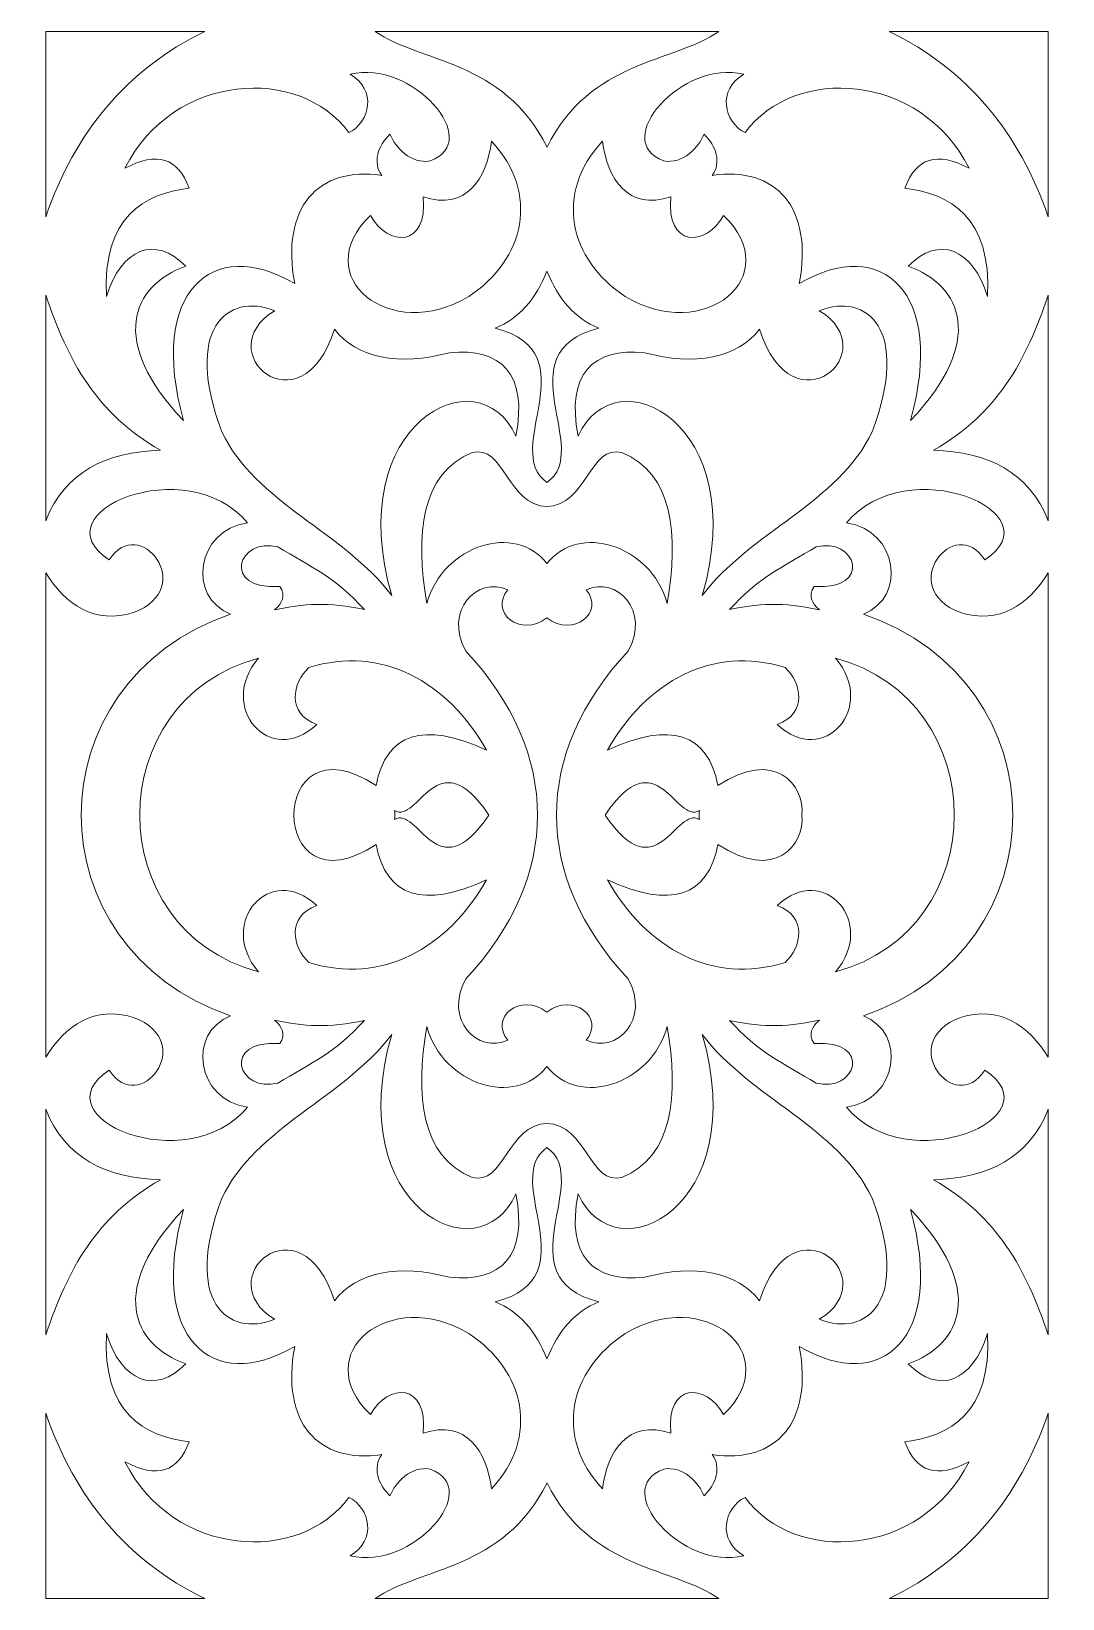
# Model space of a CAD drawing. Header units: centimetres. Extents: x -97 to 98, y -38 to 40.
# Drawn here: x 70.2 to 97.57, y -36.08 to 5.52 of the extents above; entities that cross this region are included whole.
import ezdxf

# ---------------------------------------------------------------- set-up
doc = ezdxf.new("R2010")
doc.units = ezdxf.units.CM
doc.header["$MEASUREMENT"] = 0
doc.layers.add('layer 1', color=7, linetype='Continuous')

msp = doc.modelspace()

# ---------------------------------------------------------------- linework, layer by layer
at = {"layer": 'layer 1', "color": 230, "lineweight": 9}
for points, knots in [([(74.80746, 5.51523), (72.71668, 4.48933), (71.36502, 2.83192), (70.58638, 0.59637), (70.58638, 0.59637), (70.58638, 0.59637), (70.58587, 5.51521), (70.58587, 5.51521), (70.58587, 5.51521), (70.58587, 5.51521), (74.80746, 5.51523), (74.80746, 5.51523)], [0, 0, 0, 0, 0.25, 0.25, 0.25, 0.25, 0.5, 0.5, 0.5, 0.5, 1, 1, 1, 1]), ([(83.8859, 2.44444), (85.0507, 4.77165), (87.25854, 4.67892), (88.44482, 5.51583), (88.44482, 5.51583), (88.44482, 5.51583), (79.32692, 5.51583), (79.32692, 5.51583), (79.32692, 5.51583), (80.5132, 4.67892), (82.7211, 4.77165), (83.8859, 2.44444)], [0, 0, 0, 0, 0.25, 0.25, 0.25, 0.25, 0.5, 0.5, 0.5, 0.5, 1, 1, 1, 1]), ([(92.96428, 5.51523), (95.05506, 4.48933), (96.40672, 2.83192), (97.18536, 0.59637), (97.18536, 0.59637), (97.18536, 0.59637), (97.18587, 5.51521), (97.18587, 5.51521), (97.18587, 5.51521), (97.18587, 5.51521), (92.96428, 5.51523), (92.96428, 5.51523)], [0, 0, 0, 0, 0.25, 0.25, 0.25, 0.25, 0.5, 0.5, 0.5, 0.5, 1, 1, 1, 1]), ([(78.66491, 4.37609), (79.37261, 3.9604), (79.20025, 3.11315), (78.63045, 2.82661), (78.63045, 2.82661), (77.33128, 4.61159), (73.97435, 4.43757), (72.68779, 1.88159), (72.68779, 1.88159), (73.53313, 2.33521), (74.10091, 2.15882), (74.3911, 1.35238), (74.3911, 1.35238), (73.19193, 1.20655), (72.09052, 0.5877), (72.19573, -1.52047), (72.19573, -1.52047), (72.58842, -0.2431), (73.49609, 0.11028), (74.29885, -0.71665), (74.29885, -0.71665), (72.87411, -1.22737), (72.23606, -2.71884), (74.2397, -4.80914), (74.2397, -4.80914), (73.2967, -1.40735), (75.00303, 0.11126), (77.1921, -1.18027), (77.1921, -1.18027), (76.81359, 0.83579), (77.81033, 1.94461), (79.50103, 1.69259), (79.50103, 1.69259), (79.2534, 2.03911), (79.39533, 2.47067), (79.71867, 2.78881), (79.71867, 2.78881), (79.85618, 2.4363), (80.27924, 1.9848), (80.7858, 2.07643), (80.7858, 2.07643), (82.23135, 2.59994), (80.29262, 4.78288), (78.66491, 4.37609)], [0, 0, 0, 0, 0.08333333, 0.08333333, 0.08333333, 0.08333333, 0.16666667, 0.16666667, 0.16666667, 0.16666667, 0.25, 0.25, 0.25, 0.25, 0.33333333, 0.33333333, 0.33333333, 0.33333333, 0.41666667, 0.41666667, 0.41666667, 0.41666667, 0.5, 0.5, 0.5, 0.5, 0.58333333, 0.58333333, 0.58333333, 0.58333333, 0.66666667, 0.66666667, 0.66666667, 0.66666667, 0.75, 0.75, 0.75, 0.75, 0.83333333, 0.83333333, 0.83333333, 0.83333333, 1, 1, 1, 1]), ([(89.10683, 4.37609), (88.39913, 3.9604), (88.57149, 3.11315), (89.14129, 2.82661), (89.14129, 2.82661), (90.44046, 4.61159), (93.79739, 4.43757), (95.08395, 1.88159), (95.08395, 1.88159), (94.23861, 2.33521), (93.67083, 2.15882), (93.38064, 1.35238), (93.38064, 1.35238), (94.57981, 1.20655), (95.68122, 0.5877), (95.57601, -1.52047), (95.57601, -1.52047), (95.18332, -0.2431), (94.27565, 0.11028), (93.47289, -0.71665), (93.47289, -0.71665), (94.89763, -1.22737), (95.53568, -2.71884), (93.53204, -4.80914), (93.53204, -4.80914), (94.47504, -1.40735), (92.76871, 0.11126), (90.57964, -1.18027), (90.57964, -1.18027), (90.95815, 0.83579), (89.96141, 1.94461), (88.27071, 1.69259), (88.27071, 1.69259), (88.51834, 2.03911), (88.37641, 2.47067), (88.05307, 2.78881), (88.05307, 2.78881), (87.91556, 2.4363), (87.4925, 1.9848), (86.98594, 2.07643), (86.98594, 2.07643), (85.54039, 2.59994), (87.47912, 4.78288), (89.10683, 4.37609)], [0, 0, 0, 0, 0.08333333, 0.08333333, 0.08333333, 0.08333333, 0.16666667, 0.16666667, 0.16666667, 0.16666667, 0.25, 0.25, 0.25, 0.25, 0.33333333, 0.33333333, 0.33333333, 0.33333333, 0.41666667, 0.41666667, 0.41666667, 0.41666667, 0.5, 0.5, 0.5, 0.5, 0.58333333, 0.58333333, 0.58333333, 0.58333333, 0.66666667, 0.66666667, 0.66666667, 0.66666667, 0.75, 0.75, 0.75, 0.75, 0.83333333, 0.83333333, 0.83333333, 0.83333333, 1, 1, 1, 1]), ([(82.41558, 2.59981), (82.27754, 1.59927), (81.74649, 0.74279), (80.59871, 1.12558), (80.59871, 1.12558), (80.73751, -0.21635), (79.66879, -0.21926), (79.20195, 0.63126), (79.20195, 0.63126), (77.52468, -0.98867), (79.72105, -2.78599), (81.80995, -1.52047), (81.80995, -1.52047), (83.30281, -0.54395), (83.69869, 1.2264), (82.41558, 2.59981)], [0, 0, 0, 0, 0.2, 0.2, 0.2, 0.2, 0.4, 0.4, 0.4, 0.4, 0.6, 0.6, 0.6, 0.6, 1, 1, 1, 1]), ([(85.35616, 2.59981), (85.4942, 1.59927), (86.02525, 0.74279), (87.17303, 1.12558), (87.17303, 1.12558), (87.03423, -0.21635), (88.10295, -0.21926), (88.56979, 0.63126), (88.56979, 0.63126), (90.24706, -0.98867), (88.05069, -2.78599), (85.96179, -1.52047), (85.96179, -1.52047), (84.46893, -0.54395), (84.07305, 1.2264), (85.35616, 2.59981)], [0, 0, 0, 0, 0.2, 0.2, 0.2, 0.2, 0.4, 0.4, 0.4, 0.4, 0.6, 0.6, 0.6, 0.6, 1, 1, 1, 1]), ([(83.88582, -6.45887), (85.12287, -5.59512), (82.72846, -3.01348), (85.25864, -2.36401), (85.25864, -2.36401), (84.62656, -2.10779), (84.1819, -1.58912), (83.88586, -0.84922), (83.88586, -0.84922), (83.58982, -1.58912), (83.14518, -2.10779), (82.5131, -2.36401), (82.5131, -2.36401), (85.04328, -3.01348), (82.64878, -5.59511), (83.88582, -6.45887)], [0, 0, 0, 0, 0.2, 0.2, 0.2, 0.2, 0.4, 0.4, 0.4, 0.4, 0.6, 0.6, 0.6, 0.6, 1, 1, 1, 1]), ([(70.58703, -1.48623), (71.18634, -3.23648), (71.91814, -4.62762), (73.63407, -5.60295), (73.63407, -5.60295), (72.18329, -5.64809), (71.08854, -6.18199), (70.58705, -7.47409), (70.58705, -7.47409), (70.58705, -7.47409), (70.58703, -1.48623), (70.58703, -1.48623)], [0, 0, 0, 0, 0.25, 0.25, 0.25, 0.25, 0.5, 0.5, 0.5, 0.5, 1, 1, 1, 1]), ([(83.05905, -5.22495), (83.38711, -3.57746), (82.66163, -2.87185), (81.29896, -3.0136), (81.29896, -3.0136), (79.96235, -3.37194), (78.82523, -3.15301), (78.25193, -2.38989), (78.25193, -2.38989), (77.35256, -5.16555), (74.88396, -2.9695), (76.66218, -1.89848), (76.66218, -1.89848), (75.39906, -1.40065), (74.22807, -2.40203), (75.26168, -5.11154), (75.26168, -5.11154), (76.13857, -6.99528), (78.51059, -7.78279), (79.76598, -9.45863), (79.76598, -9.45863), (78.4364, -4.88615), (82.08115, -3.03972), (83.05905, -5.22495)], [0, 0, 0, 0, 0.14285714, 0.14285714, 0.14285714, 0.14285714, 0.28571429, 0.28571429, 0.28571429, 0.28571429, 0.42857143, 0.42857143, 0.42857143, 0.42857143, 0.57142857, 0.57142857, 0.57142857, 0.57142857, 0.71428571, 0.71428571, 0.71428571, 0.71428571, 1, 1, 1, 1]), ([(84.71269, -5.22495), (84.38463, -3.57746), (85.11011, -2.87185), (86.47278, -3.0136), (86.47278, -3.0136), (87.80939, -3.37194), (88.94651, -3.15301), (89.51981, -2.38989), (89.51981, -2.38989), (90.41918, -5.16555), (92.88778, -2.9695), (91.10956, -1.89848), (91.10956, -1.89848), (92.37268, -1.40065), (93.54367, -2.40203), (92.51006, -5.11154), (92.51006, -5.11154), (91.63317, -6.99528), (89.26115, -7.78279), (88.00576, -9.45863), (88.00576, -9.45863), (89.33534, -4.88615), (85.69059, -3.03972), (84.71269, -5.22495)], [0, 0, 0, 0, 0.14285714, 0.14285714, 0.14285714, 0.14285714, 0.28571429, 0.28571429, 0.28571429, 0.28571429, 0.42857143, 0.42857143, 0.42857143, 0.42857143, 0.57142857, 0.57142857, 0.57142857, 0.57142857, 0.71428571, 0.71428571, 0.71428571, 0.71428571, 1, 1, 1, 1]), ([(97.18471, -1.48623), (96.5854, -3.23648), (95.8536, -4.62762), (94.13767, -5.60295), (94.13767, -5.60295), (95.58845, -5.64809), (96.6832, -6.18199), (97.18469, -7.47409), (97.18469, -7.47409), (97.18469, -7.47409), (97.18471, -1.48623), (97.18471, -1.48623)], [0, 0, 0, 0, 0.25, 0.25, 0.25, 0.25, 0.5, 0.5, 0.5, 0.5, 1, 1, 1, 1]), ([(70.58711, -8.85381), (71.10281, -9.702), (71.89449, -10.22965), (72.9149, -9.91224), (72.9149, -9.91224), (74.64977, -9.2444), (73.0537, -7.26617), (72.27142, -8.51361), (72.27142, -8.51361), (70.35285, -7.2528), (74.3288, -5.59742), (75.943, -7.53079), (75.943, -7.53079), (74.56775, -7.71977), (74.34063, -9.50902), (75.48879, -9.95003), (75.48879, -9.95003), (70.20449, -11.76682), (70.20449, -18.80152), (75.48879, -20.61831), (75.48879, -20.61831), (74.34063, -21.05932), (74.56775, -22.84857), (75.943, -23.03755), (75.943, -23.03755), (74.3288, -24.97092), (70.35285, -23.31554), (72.27142, -22.05473), (72.27142, -22.05473), (73.0537, -23.30217), (74.64977, -21.32394), (72.9149, -20.6561), (72.9149, -20.6561), (71.89449, -20.33869), (71.10281, -20.86634), (70.58711, -21.71453), (70.58711, -21.71453), (70.58711, -21.71453), (70.58711, -8.85381), (70.58711, -8.85381)], [0, 0, 0, 0, 0.09090909, 0.09090909, 0.09090909, 0.09090909, 0.18181818, 0.18181818, 0.18181818, 0.18181818, 0.27272727, 0.27272727, 0.27272727, 0.27272727, 0.36363636, 0.36363636, 0.36363636, 0.36363636, 0.45454545, 0.45454545, 0.45454545, 0.45454545, 0.54545455, 0.54545455, 0.54545455, 0.54545455, 0.63636364, 0.63636364, 0.63636364, 0.63636364, 0.72727273, 0.72727273, 0.72727273, 0.72727273, 0.81818182, 0.81818182, 0.81818182, 0.81818182, 1, 1, 1, 1]), ([(83.88585, -8.61032), (84.72711, -7.5244), (86.62935, -8.10529), (87.07839, -9.66653), (87.07839, -9.66653), (87.37771, -7.84157), (87.23432, -6.21133), (85.86715, -5.65965), (85.86715, -5.65965), (85.02979, -5.44779), (84.93126, -7.06782), (83.88586, -7.09978), (83.88586, -7.09978), (82.84046, -7.06782), (82.74195, -5.44779), (81.90459, -5.65965), (81.90459, -5.65965), (80.53742, -6.21133), (80.39403, -7.84157), (80.69335, -9.66653), (80.69335, -9.66653), (81.14239, -8.10529), (83.04459, -7.52441), (83.88585, -8.61032)], [0, 0, 0, 0, 0.14285714, 0.14285714, 0.14285714, 0.14285714, 0.28571429, 0.28571429, 0.28571429, 0.28571429, 0.42857143, 0.42857143, 0.42857143, 0.42857143, 0.57142857, 0.57142857, 0.57142857, 0.57142857, 0.71428571, 0.71428571, 0.71428571, 0.71428571, 1, 1, 1, 1]), ([(92.28295, -20.61831), (93.43111, -21.05932), (93.20399, -22.84857), (91.82874, -23.03755), (91.82874, -23.03755), (93.44294, -24.97092), (97.41889, -23.31554), (95.50032, -22.05473), (95.50032, -22.05473), (94.71804, -23.30217), (93.12197, -21.32394), (94.85684, -20.6561), (94.85684, -20.6561), (95.87725, -20.33869), (96.66893, -20.86634), (97.18463, -21.71453), (97.18463, -21.71453), (97.18463, -21.71453), (97.18463, -8.85381), (97.18463, -8.85381), (97.18463, -8.85381), (96.66893, -9.702), (95.87725, -10.22965), (94.85684, -9.91224), (94.85684, -9.91224), (93.12197, -9.2444), (94.71804, -7.26617), (95.50032, -8.51361), (95.50032, -8.51361), (97.41889, -7.2528), (93.44294, -5.59742), (91.82874, -7.53079), (91.82874, -7.53079), (93.20399, -7.71977), (93.43111, -9.50902), (92.28295, -9.95003), (92.28295, -9.95003), (97.56723, -11.76681), (97.56722, -18.80153), (92.28295, -20.61831)], [0, 0, 0, 0, 0.09090909, 0.09090909, 0.09090909, 0.09090909, 0.18181818, 0.18181818, 0.18181818, 0.18181818, 0.27272727, 0.27272727, 0.27272727, 0.27272727, 0.36363636, 0.36363636, 0.36363636, 0.36363636, 0.45454545, 0.45454545, 0.45454545, 0.45454545, 0.54545455, 0.54545455, 0.54545455, 0.54545455, 0.63636364, 0.63636364, 0.63636364, 0.63636364, 0.72727273, 0.72727273, 0.72727273, 0.72727273, 0.81818182, 0.81818182, 0.81818182, 0.81818182, 1, 1, 1, 1]), ([(79.04134, -9.83238), (78.09779, -9.62008), (77.40647, -9.67268), (76.66, -9.83937), (76.66, -9.83937), (76.86636, -9.66253), (76.95805, -9.46411), (76.79754, -9.21823), (76.79754, -9.21823), (75.20446, -9.32751), (75.70382, -7.88288), (76.74676, -8.17044), (76.74676, -8.17044), (77.60403, -8.6751), (78.31956, -9.0161), (79.04134, -9.83238)], [0, 0, 0, 0, 0.2, 0.2, 0.2, 0.2, 0.4, 0.4, 0.4, 0.4, 0.6, 0.6, 0.6, 0.6, 1, 1, 1, 1]), ([(88.7304, -9.83238), (89.67395, -9.62008), (90.36527, -9.67268), (91.11174, -9.83937), (91.11174, -9.83937), (90.90538, -9.66253), (90.81369, -9.46411), (90.9742, -9.21823), (90.9742, -9.21823), (92.56728, -9.32751), (92.06792, -7.88288), (91.02498, -8.17044), (91.02498, -8.17044), (90.16771, -8.6751), (89.45218, -9.0161), (88.7304, -9.83238)], [0, 0, 0, 0, 0.2, 0.2, 0.2, 0.2, 0.4, 0.4, 0.4, 0.4, 0.6, 0.6, 0.6, 0.6, 1, 1, 1, 1]), ([(81.73425, -10.93285), (81.13495, -9.86815), (82.03709, -8.92944), (82.85086, -9.30743), (82.85086, -9.30743), (82.33689, -9.89176), (83.17467, -10.60254), (83.88586, -10.0503), (83.88586, -10.0503), (84.57986, -10.60254), (85.43485, -9.89176), (84.92088, -9.30743), (84.92088, -9.30743), (85.73465, -8.92944), (86.63679, -9.86815), (86.03749, -10.93285), (86.03749, -10.93285), (83.50518, -13.65573), (83.50518, -16.91261), (86.03749, -19.63549), (86.03749, -19.63549), (86.63679, -20.70019), (85.73465, -21.6389), (84.92088, -21.26091), (84.92088, -21.26091), (85.43485, -20.67658), (84.57986, -19.9658), (83.88586, -20.51804), (83.88586, -20.51804), (83.17467, -19.9658), (82.33689, -20.67658), (82.85086, -21.26091), (82.85086, -21.26091), (82.03709, -21.6389), (81.13495, -20.70019), (81.73425, -19.63549), (81.73425, -19.63549), (84.26652, -16.91262), (84.26653, -13.65572), (81.73425, -10.93285)], [0, 0, 0, 0, 0.09090909, 0.09090909, 0.09090909, 0.09090909, 0.18181818, 0.18181818, 0.18181818, 0.18181818, 0.27272727, 0.27272727, 0.27272727, 0.27272727, 0.36363636, 0.36363636, 0.36363636, 0.36363636, 0.45454545, 0.45454545, 0.45454545, 0.45454545, 0.54545455, 0.54545455, 0.54545455, 0.54545455, 0.63636364, 0.63636364, 0.63636364, 0.63636364, 0.72727273, 0.72727273, 0.72727273, 0.72727273, 0.81818182, 0.81818182, 0.81818182, 0.81818182, 1, 1, 1, 1]), ([(76.22689, -11.12186), (75.12578, -12.42317), (76.53566, -14.04554), (77.77879, -12.8796), (77.77879, -12.8796), (76.96528, -12.58572), (77.1317, -11.7781), (77.57061, -11.36756), (77.57061, -11.36756), (79.50027, -10.77527), (81.23669, -11.73289), (82.2831, -13.56001), (82.2831, -13.56001), (80.59873, -12.79138), (79.6209, -13.10638), (79.34963, -14.50502), (79.34963, -14.50502), (76.43981, -12.56284), (76.43981, -18.00549), (79.34963, -16.06332), (79.34963, -16.06332), (79.6209, -17.46196), (80.59873, -17.77696), (82.2831, -17.00833), (82.2831, -17.00833), (81.23669, -18.83545), (79.50027, -19.79307), (77.57061, -19.20078), (77.57061, -19.20078), (77.1317, -18.79024), (76.96528, -17.98262), (77.77879, -17.68874), (77.77879, -17.68874), (76.53566, -16.5228), (75.12578, -18.14517), (76.22689, -19.44648), (76.22689, -19.44648), (72.03311, -18.31912), (72.03311, -12.24922), (76.22689, -11.12186)], [0, 0, 0, 0, 0.09090909, 0.09090909, 0.09090909, 0.09090909, 0.18181818, 0.18181818, 0.18181818, 0.18181818, 0.27272727, 0.27272727, 0.27272727, 0.27272727, 0.36363636, 0.36363636, 0.36363636, 0.36363636, 0.45454545, 0.45454545, 0.45454545, 0.45454545, 0.54545455, 0.54545455, 0.54545455, 0.54545455, 0.63636364, 0.63636364, 0.63636364, 0.63636364, 0.72727273, 0.72727273, 0.72727273, 0.72727273, 0.81818182, 0.81818182, 0.81818182, 0.81818182, 1, 1, 1, 1]), ([(90.65133, -15.28418), (90.72363, -14.47715), (89.92188, -13.50399), (88.42211, -14.50502), (88.42211, -14.50502), (88.15084, -13.10638), (87.17301, -12.79138), (85.48864, -13.56001), (85.48864, -13.56001), (86.53505, -11.73289), (88.27147, -10.77527), (90.20113, -11.36756), (90.20113, -11.36756), (90.64004, -11.7781), (90.80646, -12.58572), (89.99295, -12.8796), (89.99295, -12.8796), (91.23608, -14.04554), (92.64596, -12.42317), (91.54485, -11.12186), (91.54485, -11.12186), (95.73861, -12.24921), (95.73861, -18.31913), (91.54485, -19.44648), (91.54485, -19.44648), (92.64596, -18.14517), (91.23608, -16.5228), (89.99295, -17.68874), (89.99295, -17.68874), (90.80646, -17.98262), (90.64004, -18.79024), (90.20113, -19.20078), (90.20113, -19.20078), (88.27147, -19.79307), (86.53505, -18.83545), (85.48864, -17.00833), (85.48864, -17.00833), (87.17301, -17.77696), (88.15084, -17.46196), (88.42211, -16.06332), (88.42211, -16.06332), (89.92188, -17.06435), (90.72363, -16.09121), (90.65133, -15.28418)], [0, 0, 0, 0, 0.08333333, 0.08333333, 0.08333333, 0.08333333, 0.16666667, 0.16666667, 0.16666667, 0.16666667, 0.25, 0.25, 0.25, 0.25, 0.33333333, 0.33333333, 0.33333333, 0.33333333, 0.41666667, 0.41666667, 0.41666667, 0.41666667, 0.5, 0.5, 0.5, 0.5, 0.58333333, 0.58333333, 0.58333333, 0.58333333, 0.66666667, 0.66666667, 0.66666667, 0.66666667, 0.75, 0.75, 0.75, 0.75, 0.83333333, 0.83333333, 0.83333333, 0.83333333, 1, 1, 1, 1]), ([(79.84168, -15.16654), (80.47216, -15.54189), (80.95397, -13.23958), (82.34534, -15.28419), (82.34534, -15.28419), (80.95397, -17.3288), (80.47216, -15.02645), (79.84168, -15.4018), (79.84168, -15.4018), (79.84951, -15.31989), (79.84951, -15.24845), (79.84168, -15.16654)], [0, 0, 0, 0, 0.25, 0.25, 0.25, 0.25, 0.5, 0.5, 0.5, 0.5, 1, 1, 1, 1]), ([(85.42639, -15.28419), (86.81776, -13.23958), (87.29958, -15.54189), (87.93006, -15.16654), (87.93006, -15.16654), (87.92223, -15.24846), (87.92223, -15.31988), (87.93006, -15.4018), (87.93006, -15.4018), (87.29958, -15.02645), (86.81776, -17.3288), (85.42639, -15.28419)], [0, 0, 0, 0, 0.25, 0.25, 0.25, 0.25, 0.5, 0.5, 0.5, 0.5, 1, 1, 1, 1]), ([(79.04134, -20.73596), (78.09779, -20.94826), (77.40647, -20.89566), (76.66, -20.72897), (76.66, -20.72897), (76.86636, -20.90581), (76.95805, -21.10423), (76.79754, -21.35011), (76.79754, -21.35011), (75.20446, -21.24083), (75.70382, -22.68546), (76.74676, -22.3979), (76.74676, -22.3979), (77.60403, -21.89324), (78.31956, -21.55224), (79.04134, -20.73596)], [0, 0, 0, 0, 0.2, 0.2, 0.2, 0.2, 0.4, 0.4, 0.4, 0.4, 0.6, 0.6, 0.6, 0.6, 1, 1, 1, 1]), ([(88.7304, -20.73596), (89.67395, -20.94826), (90.36527, -20.89566), (91.11174, -20.72897), (91.11174, -20.72897), (90.90538, -20.90581), (90.81369, -21.10423), (90.9742, -21.35011), (90.9742, -21.35011), (92.56728, -21.24083), (92.06792, -22.68546), (91.02498, -22.3979), (91.02498, -22.3979), (90.16771, -21.89324), (89.45218, -21.55224), (88.7304, -20.73596)], [0, 0, 0, 0, 0.2, 0.2, 0.2, 0.2, 0.4, 0.4, 0.4, 0.4, 0.6, 0.6, 0.6, 0.6, 1, 1, 1, 1]), ([(83.05905, -25.34339), (83.38711, -26.99088), (82.66163, -27.69649), (81.29896, -27.55474), (81.29896, -27.55474), (79.96235, -27.1964), (78.82523, -27.41533), (78.25193, -28.17845), (78.25193, -28.17845), (77.35256, -25.40279), (74.88396, -27.59884), (76.66218, -28.66986), (76.66218, -28.66986), (75.39906, -29.16769), (74.22807, -28.16631), (75.26168, -25.4568), (75.26168, -25.4568), (76.13857, -23.57306), (78.51059, -22.78555), (79.76598, -21.10971), (79.76598, -21.10971), (78.4364, -25.68219), (82.08115, -27.52862), (83.05905, -25.34339)], [0, 0, 0, 0, 0.14285714, 0.14285714, 0.14285714, 0.14285714, 0.28571429, 0.28571429, 0.28571429, 0.28571429, 0.42857143, 0.42857143, 0.42857143, 0.42857143, 0.57142857, 0.57142857, 0.57142857, 0.57142857, 0.71428571, 0.71428571, 0.71428571, 0.71428571, 1, 1, 1, 1]), ([(83.88585, -21.95802), (84.72711, -23.04394), (86.62935, -22.46305), (87.07839, -20.90181), (87.07839, -20.90181), (87.37771, -22.72677), (87.23432, -24.35701), (85.86715, -24.90869), (85.86715, -24.90869), (85.02979, -25.12055), (84.93126, -23.50052), (83.88586, -23.46856), (83.88586, -23.46856), (82.84046, -23.50052), (82.74195, -25.12055), (81.90459, -24.90869), (81.90459, -24.90869), (80.53742, -24.35701), (80.39403, -22.72677), (80.69335, -20.90181), (80.69335, -20.90181), (81.14239, -22.46305), (83.04459, -23.04393), (83.88585, -21.95802)], [0, 0, 0, 0, 0.14285714, 0.14285714, 0.14285714, 0.14285714, 0.28571429, 0.28571429, 0.28571429, 0.28571429, 0.42857143, 0.42857143, 0.42857143, 0.42857143, 0.57142857, 0.57142857, 0.57142857, 0.57142857, 0.71428571, 0.71428571, 0.71428571, 0.71428571, 1, 1, 1, 1]), ([(84.71269, -25.34339), (84.38463, -26.99088), (85.11011, -27.69649), (86.47278, -27.55474), (86.47278, -27.55474), (87.80939, -27.1964), (88.94651, -27.41533), (89.51981, -28.17845), (89.51981, -28.17845), (90.41918, -25.40279), (92.88778, -27.59884), (91.10956, -28.66986), (91.10956, -28.66986), (92.37268, -29.16769), (93.54367, -28.16631), (92.51006, -25.4568), (92.51006, -25.4568), (91.63317, -23.57306), (89.26115, -22.78555), (88.00576, -21.10971), (88.00576, -21.10971), (89.33534, -25.68219), (85.69059, -27.52862), (84.71269, -25.34339)], [0, 0, 0, 0, 0.14285714, 0.14285714, 0.14285714, 0.14285714, 0.28571429, 0.28571429, 0.28571429, 0.28571429, 0.42857143, 0.42857143, 0.42857143, 0.42857143, 0.57142857, 0.57142857, 0.57142857, 0.57142857, 0.71428571, 0.71428571, 0.71428571, 0.71428571, 1, 1, 1, 1]), ([(70.58703, -29.08211), (71.18634, -27.33186), (71.91814, -25.94072), (73.63407, -24.96539), (73.63407, -24.96539), (72.18329, -24.92025), (71.08854, -24.38635), (70.58705, -23.09425), (70.58705, -23.09425), (70.58705, -23.09425), (70.58703, -29.08211), (70.58703, -29.08211)], [0, 0, 0, 0, 0.25, 0.25, 0.25, 0.25, 0.5, 0.5, 0.5, 0.5, 1, 1, 1, 1]), ([(97.18471, -29.08211), (96.5854, -27.33186), (95.8536, -25.94072), (94.13767, -24.96539), (94.13767, -24.96539), (95.58845, -24.92025), (96.6832, -24.38635), (97.18469, -23.09425), (97.18469, -23.09425), (97.18469, -23.09425), (97.18471, -29.08211), (97.18471, -29.08211)], [0, 0, 0, 0, 0.25, 0.25, 0.25, 0.25, 0.5, 0.5, 0.5, 0.5, 1, 1, 1, 1]), ([(83.88582, -24.10947), (85.12287, -24.97322), (82.72846, -27.55486), (85.25864, -28.20433), (85.25864, -28.20433), (84.62656, -28.46055), (84.1819, -28.97922), (83.88586, -29.71912), (83.88586, -29.71912), (83.58982, -28.97922), (83.14518, -28.46055), (82.5131, -28.20433), (82.5131, -28.20433), (85.04328, -27.55486), (82.64878, -24.97323), (83.88582, -24.10947)], [0, 0, 0, 0, 0.2, 0.2, 0.2, 0.2, 0.4, 0.4, 0.4, 0.4, 0.6, 0.6, 0.6, 0.6, 1, 1, 1, 1]), ([(78.66491, -34.94443), (79.37261, -34.52874), (79.20025, -33.68149), (78.63045, -33.39495), (78.63045, -33.39495), (77.33128, -35.17993), (73.97435, -35.00591), (72.68779, -32.44993), (72.68779, -32.44993), (73.53313, -32.90355), (74.10091, -32.72716), (74.3911, -31.92072), (74.3911, -31.92072), (73.19193, -31.77489), (72.09052, -31.15604), (72.19573, -29.04787), (72.19573, -29.04787), (72.58842, -30.32524), (73.49609, -30.67862), (74.29885, -29.85169), (74.29885, -29.85169), (72.87411, -29.34097), (72.23606, -27.8495), (74.2397, -25.7592), (74.2397, -25.7592), (73.2967, -29.16099), (75.00303, -30.6796), (77.1921, -29.38807), (77.1921, -29.38807), (76.81359, -31.40413), (77.81033, -32.51295), (79.50103, -32.26093), (79.50103, -32.26093), (79.2534, -32.60745), (79.39533, -33.03901), (79.71867, -33.35715), (79.71867, -33.35715), (79.85618, -33.00464), (80.27924, -32.55314), (80.7858, -32.64477), (80.7858, -32.64477), (82.23135, -33.16828), (80.29262, -35.35122), (78.66491, -34.94443)], [0, 0, 0, 0, 0.08333333, 0.08333333, 0.08333333, 0.08333333, 0.16666667, 0.16666667, 0.16666667, 0.16666667, 0.25, 0.25, 0.25, 0.25, 0.33333333, 0.33333333, 0.33333333, 0.33333333, 0.41666667, 0.41666667, 0.41666667, 0.41666667, 0.5, 0.5, 0.5, 0.5, 0.58333333, 0.58333333, 0.58333333, 0.58333333, 0.66666667, 0.66666667, 0.66666667, 0.66666667, 0.75, 0.75, 0.75, 0.75, 0.83333333, 0.83333333, 0.83333333, 0.83333333, 1, 1, 1, 1]), ([(89.10683, -34.94443), (88.39913, -34.52874), (88.57149, -33.68149), (89.14129, -33.39495), (89.14129, -33.39495), (90.44046, -35.17993), (93.79739, -35.00591), (95.08395, -32.44993), (95.08395, -32.44993), (94.23861, -32.90355), (93.67083, -32.72716), (93.38064, -31.92072), (93.38064, -31.92072), (94.57981, -31.77489), (95.68122, -31.15604), (95.57601, -29.04787), (95.57601, -29.04787), (95.18332, -30.32524), (94.27565, -30.67862), (93.47289, -29.85169), (93.47289, -29.85169), (94.89763, -29.34097), (95.53568, -27.8495), (93.53204, -25.7592), (93.53204, -25.7592), (94.47504, -29.16099), (92.76871, -30.6796), (90.57964, -29.38807), (90.57964, -29.38807), (90.95815, -31.40413), (89.96141, -32.51295), (88.27071, -32.26093), (88.27071, -32.26093), (88.51834, -32.60745), (88.37641, -33.03901), (88.05307, -33.35715), (88.05307, -33.35715), (87.91556, -33.00464), (87.4925, -32.55314), (86.98594, -32.64477), (86.98594, -32.64477), (85.54039, -33.16828), (87.47912, -35.35122), (89.10683, -34.94443)], [0, 0, 0, 0, 0.08333333, 0.08333333, 0.08333333, 0.08333333, 0.16666667, 0.16666667, 0.16666667, 0.16666667, 0.25, 0.25, 0.25, 0.25, 0.33333333, 0.33333333, 0.33333333, 0.33333333, 0.41666667, 0.41666667, 0.41666667, 0.41666667, 0.5, 0.5, 0.5, 0.5, 0.58333333, 0.58333333, 0.58333333, 0.58333333, 0.66666667, 0.66666667, 0.66666667, 0.66666667, 0.75, 0.75, 0.75, 0.75, 0.83333333, 0.83333333, 0.83333333, 0.83333333, 1, 1, 1, 1]), ([(82.41558, -33.16815), (82.27754, -32.16761), (81.74649, -31.31113), (80.59871, -31.69392), (80.59871, -31.69392), (80.73751, -30.35199), (79.66879, -30.34908), (79.20195, -31.1996), (79.20195, -31.1996), (77.52468, -29.57967), (79.72105, -27.78235), (81.80995, -29.04787), (81.80995, -29.04787), (83.30281, -30.02439), (83.69869, -31.79474), (82.41558, -33.16815)], [0, 0, 0, 0, 0.2, 0.2, 0.2, 0.2, 0.4, 0.4, 0.4, 0.4, 0.6, 0.6, 0.6, 0.6, 1, 1, 1, 1]), ([(85.35616, -33.16815), (85.4942, -32.16761), (86.02525, -31.31113), (87.17303, -31.69392), (87.17303, -31.69392), (87.03423, -30.35199), (88.10295, -30.34908), (88.56979, -31.1996), (88.56979, -31.1996), (90.24706, -29.57967), (88.05069, -27.78235), (85.96179, -29.04787), (85.96179, -29.04787), (84.46893, -30.02439), (84.07305, -31.79474), (85.35616, -33.16815)], [0, 0, 0, 0, 0.2, 0.2, 0.2, 0.2, 0.4, 0.4, 0.4, 0.4, 0.6, 0.6, 0.6, 0.6, 1, 1, 1, 1]), ([(74.80746, -36.08357), (72.71668, -35.05767), (71.36502, -33.40026), (70.58638, -31.16471), (70.58638, -31.16471), (70.58638, -31.16471), (70.58587, -36.08355), (70.58587, -36.08355), (70.58587, -36.08355), (70.58587, -36.08355), (74.80746, -36.08357), (74.80746, -36.08357)], [0, 0, 0, 0, 0.25, 0.25, 0.25, 0.25, 0.5, 0.5, 0.5, 0.5, 1, 1, 1, 1]), ([(92.96428, -36.08357), (95.05506, -35.05767), (96.40672, -33.40026), (97.18536, -31.16471), (97.18536, -31.16471), (97.18536, -31.16471), (97.18587, -36.08355), (97.18587, -36.08355), (97.18587, -36.08355), (97.18587, -36.08355), (92.96428, -36.08357), (92.96428, -36.08357)], [0, 0, 0, 0, 0.25, 0.25, 0.25, 0.25, 0.5, 0.5, 0.5, 0.5, 1, 1, 1, 1]), ([(83.8859, -33.01278), (85.0507, -35.33999), (87.25854, -35.24726), (88.44482, -36.08417), (88.44482, -36.08417), (88.44482, -36.08417), (79.32692, -36.08417), (79.32692, -36.08417), (79.32692, -36.08417), (80.5132, -35.24726), (82.7211, -35.33999), (83.8859, -33.01278)], [0, 0, 0, 0, 0.25, 0.25, 0.25, 0.25, 0.5, 0.5, 0.5, 0.5, 1, 1, 1, 1])]:
    msp.add_open_spline(points, degree=3, knots=knots, dxfattribs=at)

doc.saveas('drawing.dxf')
